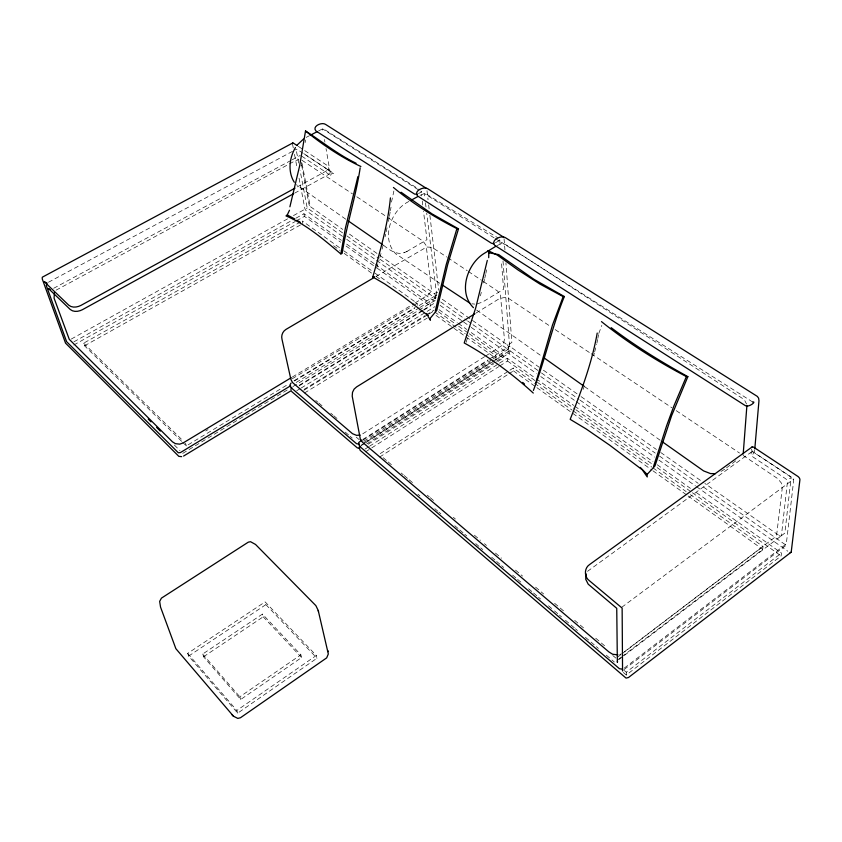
<?xml version="1.0" encoding="UTF-8"?>
<svg xmlns="http://www.w3.org/2000/svg" width="842" height="842" viewBox="0 0 842 842"><rect width="100%" height="100%" fill="white"/><g stroke="black" fill="none" stroke-linecap="round" stroke-linejoin="round"><path stroke-width="0.63" stroke-dasharray="4.21 3.16" d="M754.685 450.196L754.464 452.775L791.206 477.004L784.839 533.102L781.818 535.396L779.113 535.565L704.859 483.466M391.488 202.069L393.867 191.029M621.996 656.602L762.705 549.405L762.989 546.5L690.408 494.643M623.291 672.453L626.29 675.021L781.123 555.952L781.45 553.036L694.703 491.391M305.183 142.53L305.541 140.014M389.414 216.299L390.214 211.742M390.414 210.605L391.014 207.185M596.915 343.157L597.62 339.515M597.852 338.305L598.557 334.674M388.383 221.435L389.162 217.583M301.057 165.906L301.794 162.317M386.236 231.634L387.057 227.824M484.781 278.186L485.581 274.608M485.855 273.408L486.655 269.829M385.099 236.676L385.699 234.171M382.131 249.085L383.32 244.148M483.655 282.933L484.518 279.376M480.414 295.826L481.308 292.342M594.663 351.903L596.589 344.41M379.837 257.536L381.542 251.547M593.642 355.619L594.336 353.156M466.173 342.262L467.657 337.263M376.627 268.04L379.153 259.936M583.18 389.362L584.348 385.836M598.788 333.453L601.83 325.401M587.548 571.318L751.59 451.859M56.088 290.174L295.658 160.527L298.815 159.696M626.29 675.021L626.28 672.221L781.45 553.036M624.311 668.064L786.112 544.079M624.196 669.453L786.154 545.29M619.112 659.402L623.301 656.213M624.343 655.413L781.218 535.859M724.657 469.268L718.594 472.815M726.52 467.847L737.918 459.185M624.417 651.74L774.051 537.901L776.692 534.523L782.186 488.718L781.365 483.034L777.671 478.572L740.592 453.743M617.796 656.981L620.933 654.592M621.975 653.802L762.989 546.5M617.828 659.781L620.954 657.402M789.586 478.614L790.554 477.898M621.785 607.261L793.838 478.993M752.822 454.175L753.79 453.47M237.697 713.142L236.823 710.469L316.308 655.497L265.114 601.883L187.692 653.392L188.64 656.086L237.697 713.142L316.992 658.223L316.308 655.497M240.717 699.481L239.854 696.797L300.868 654.813L262.441 614.092L202.627 654.066L203.543 656.76L240.717 699.481L301.583 657.539L300.868 654.813M203.543 656.76L263.209 616.818L262.441 614.092M188.64 656.086L265.883 604.63L265.114 601.883M380.268 453.596L508.831 370.89M509.926 370.185L513.22 368.059L533.502 382.552M379.647 457.069L507.905 374.437M509.01 373.722L513.441 370.88L513.22 368.059M368.259 444.187L493.338 364.375M497.769 361.555L503.305 358.018L503.074 355.219L467.878 330.201M365.091 449.06L368.396 446.955M369.501 446.249L498.464 363.839M499.569 363.134L507.284 358.208L535.133 377.995M365.586 451.828L498.706 366.649M499.811 365.944L507.505 361.018L507.284 358.208M362.955 439.387L487.992 359.913M489.107 359.208L509.021 346.546M362.692 440.303L488.076 360.576M492.517 357.755L495.843 355.64L466.3 334.537M363.786 441.176L491.823 359.713M492.928 359.008L508.379 349.177M364.302 442.355L490.549 361.976M361.502 444.976L491.696 362.049M492.802 361.344L509.347 350.798M364.439 443.545L361.113 445.66L361.618 448.428M365.544 442.839L494.201 360.871M495.317 360.155L503.074 355.219M366.796 443.913L495.401 361.902M496.506 361.186L508.705 353.408M484.634 356.661L361.355 434.693M485.75 355.955L501.79 345.599L503.716 342.841L504.432 339.326L500.432 294.637L497.527 291.006L482.403 280.881M476.046 313.045L499.485 298.552L505.326 297.352L509.389 298.942L550.826 326.696M497.022 245.559L501.853 243.517L505.747 244.601L742.086 398.182L744.854 400.739L746.538 404.013M304.404 393.035L427.241 318.034M296.773 390.699L300.141 388.646M301.268 387.962L434.809 306.698M304.099 389.33L425.063 315.613M426.189 314.929L434.03 310.151M303.815 390.299L428.01 314.592M429.125 313.908L433.598 311.172M296.195 382.415L418.748 308.161M419.863 307.488L435.609 297.952M182.756 453.375L288.427 389.278M292.921 386.552L435.419 300.173M299.352 385.162L422.652 310.277M423.779 309.603L436.114 302.11M299.142 385.868L422.558 310.887M423.684 310.214L430.409 306.12L430.073 303.362L375.553 264.62M292.363 377.016L413.98 303.604M415.106 302.931L428.294 294.879L430.809 291.669L431.42 289.522L426.178 245.58L423.094 241.17L387.246 217.162M205.743 430.999L207.995 429.641M292.311 378.711L412.591 306.046M413.717 305.362L417.095 303.33L373.511 272.071M437.745 292.163L434.188 293.563L347.041 232.424M182.598 442.239L186.324 445.923L288.427 384.141M294.037 380.752L415.211 307.435M294.426 381.016L414.685 308.235M419.179 305.52L436.04 295.321M495.506 242.685L498.948 240.78M376.006 276.45L426.747 247.011L432.009 247.338L446.744 256.999M406.665 251.611L426.947 239.696L423.505 211.353M418.463 193.565L421.779 191.818L421.084 192.06L421.632 195.891M181.661 441.324L84.547 345.788L83.632 343.168L300.005 222.267M84.547 345.788L300.52 224.919M73.98 341.778L294.784 218.825M295.931 218.183L303.941 213.731L341.347 240.317M73.77 345.031L295.268 221.499M296.416 220.857L304.446 216.373L340.736 242.233M71.296 339.042L287.732 218.773M293.458 215.594L307.204 207.963M297.331 186.871L328.412 169.852M294.563 193.186L329.159 174.189M408.896 201.47C390.909 210.026 380.742 238.518 395.719 253.821L440.166 283.533M419.979 195.376L425.01 193.25L498.022 237.949M53.678 288.29L291.006 160.422M292.163 159.801L300.268 155.433M48.468 282.238L296.521 149.202M306.151 137.404L309.53 135.646M318.55 130.942L321.939 129.173L323.896 129.152L420.032 189.945M383.584 245.306C389.362 249.895 396.94 255.684 404.77 252.389M404.265 252.6L407.096 251.432M619.67 654.529L621.259 653.908M477.161 303.909L482.561 302.036L503.579 289.28L501.4 261.02M474.741 304.099L471.899 303.804M498.748 240.77L495.243 238.581M442.26 299.236L507 344.652L508.557 344.588L511.862 342.494L505.916 262.925M301.952 160.243L352.482 193.892M418.263 189.724L322.507 128.826L323.339 133.047M494.138 237.886L424.231 193.45L424.863 197.628M752.727 402.044L501.516 242.317L501.916 246.685M298.321 146.371L303.636 149.887M304.699 150.592L327.022 165.337A2.126 0.895 62.2 0 1 328.559 167.895L328.706 168.768A2.126 0.895 62.1 0 1 327.77 169.684A2.116 0.895 62.1 0 1 329.306 172.242L329.454 173.115A2.116 0.895 62 0 1 328.527 174.02L300.868 155.581M304.183 153.844L334.327 173.831C332.948 172.547 330.274 173.926 330.717 175.82L326.022 148.602M327.77 169.684L297.121 149.339A2.073 0.842 62.5 0 0 296.9 149.223M751.474 449.239A2.852 1.558 50.4 0 0 753.464 452.207L791.575 477.488A2.936 1.61 49 0 1 793.617 480.94L786.354 543.522A2.831 1.452 48.6 0 1 783.997 543.774L702.449 486.339M356.829 196.796L386.162 216.436M447.828 257.726L467.278 270.745M468.352 271.471L481.319 280.154M555.194 329.611L590.084 352.977M591.179 353.714L671.884 407.749M676.242 410.664L739.497 453.017M345.757 219.194L296.352 184.703M302.078 163.474L310.256 206.553L342.736 229.413M503.011 261.02L509.599 346.178L539.122 367.196M543.427 370.217L580.022 395.887M581.096 396.645L656.434 449.491M660.738 452.512L703.786 482.719M342.61 232.897L308.351 208.763A2 0.8 61.4 0 1 306.898 206.353L300.131 170.673M346.893 235.907L379.016 258.536M380.079 259.294L434.693 297.752A2.179 0.968 58.9 0 1 435.724 298.921M440.682 301.973L466.479 320.139M467.563 320.897L471.857 323.928M472.93 324.686L507.337 348.914A2.284 1.063 57.1 0 1 508.989 351.682L509.063 352.535A2.294 1.074 57 0 0 510.715 355.303L536.491 373.532M507 344.652A2.294 1.074 57.2 0 1 508.663 347.441L508.726 348.293A2.294 1.074 57.1 0 0 510.399 351.072L540.438 372.227M541.511 372.985L579.064 399.434M580.138 400.192L655.244 453.091M659.539 456.111L698.155 483.319M342.483 236.36L306.256 210.742A1.989 0.789 61.4 0 1 304.815 208.353L298.921 177.483M346.746 239.37L375.521 259.715M376.584 260.473L435.188 301.91A2.179 0.968 58.9 0 0 435.703 302.152M440.103 305.372L462.616 321.297M463.689 322.054L470.131 326.612M471.204 327.37L507.663 353.145A2.284 1.063 57.1 0 0 509.063 352.535M540.785 376.563L575.16 400.866M576.233 401.623L654.634 457.059M658.928 460.09L695.439 485.908M696.513 486.665L787.796 551.215M476.646 310.067L540.732 355.524M584.527 386.583L660.37 440.377M439.082 309.74L457.217 322.623M458.28 323.381L466.815 329.443M536.207 378.753L573.686 405.391M574.76 406.149L652.939 461.711M657.223 464.752L690.419 488.349M346.693 244.106L374.49 263.862M438.345 311.74L454.312 323.118M458.574 326.159L468.163 332.99M469.226 333.748L503.305 358.018M507.505 361.018L536.365 381.573M537.438 382.342L574.844 408.991M575.907 409.749L652.866 464.573M657.139 467.615L691.345 491.991M692.408 492.749L781.123 555.952M346.083 246.043L375.964 267.335M377.037 268.093L430.409 306.12M434.661 311.929L465.247 333.79M534.575 383.31L571.928 410.001M573.002 410.759L651.982 467.194M653.055 467.952L686.135 491.591M436.051 315.445L452.901 327.517M453.954 328.275L496.085 358.45L495.843 355.64M513.441 370.88L535.807 386.899M536.87 387.657L651.918 470.057M652.982 470.825L687.072 495.233M688.135 496.001L762.705 549.405M339.494 247.674L302.299 220.993L302.804 223.646M343.747 250.727L372.448 271.303M333.59 245.78L339.968 250.358M344.21 253.41L371.806 273.261M376.058 276.313L381.363 280.133M315.792 400.466L317.792 402.16M318.792 403.013L322.781 406.402M330.759 413.18L332.758 414.874M333.758 415.727L337.747 419.116M383.184 457.701L387.194 461.111M388.194 461.963L392.204 465.373M401.224 473.036L403.234 474.741M404.234 475.593L408.244 478.993M409.254 479.845L413.264 483.255M427.294 495.17L429.304 496.875M430.304 497.727L434.314 501.137M453.364 517.314L455.375 519.019M474.425 535.196L480.435 540.311M484.445 543.711L486.455 545.416M495.475 553.078L501.495 558.193M515.525 570.118L522.545 576.075M535.586 587.148L543.606 593.957M554.636 603.325L564.656 611.839M574.686 620.365L585.716 629.732M595.747 638.247L606.766 647.614M356.219 437.124L359.208 439.671M612.818 655.529L615.828 658.076M345.273 432.135L349.23 435.514M350.219 436.367L352.198 438.05M417.927 494.201L419.916 495.906M434.872 508.684L437.861 511.241M438.861 512.094L440.85 513.799M454.806 525.724L458.795 529.123M459.795 529.976L463.784 533.386M464.784 534.238L466.773 535.944M475.751 543.606L479.73 547.016M480.729 547.868L482.729 549.573M491.696 557.236L495.685 560.646M496.685 561.498L500.674 564.898M501.664 565.75L503.663 567.455M512.631 575.128L516.62 578.528M517.62 579.38L521.608 582.79M528.587 588.747L532.576 592.158M533.565 593.01L537.554 596.42M538.554 597.273L540.543 598.978M548.521 605.787L553.51 610.05M554.499 610.903L558.488 614.302M559.488 615.155L561.477 616.86M565.466 620.27L574.444 627.932M575.444 628.785L577.433 630.49M585.411 637.299L595.378 645.825M596.378 646.667L598.367 648.372M606.345 655.192L614.323 662.001M624.29 670.516L626.28 672.221M83.632 343.168L182.703 440.471M174.357 445.029L179.956 450.586M265.883 604.63L316.992 658.223M263.209 616.818L301.583 657.539M202.627 654.066L239.854 696.797M187.692 653.392L236.823 710.469M436.714 295.268L426.715 213.131M185.514 443.229L186.324 445.923M420.947 191.134L421.168 192.018M292.532 144.056L293.269 147.908M294.5 154.339L297.194 168.484M303.941 213.731L304.446 216.373M298.689 163.032L296.268 150.276A2.073 0.842 62.5 0 1 296.289 149.455M301.668 165.316L309.003 204.343A2.01 0.8 61.5 0 0 310.456 206.764M324.465 139.53L324.907 142.119M504.053 238.696L504.947 249.906M417.095 303.33L417.337 305.162M422.263 201.038L422.726 204.911M425.484 202.796L426.105 207.963M434.188 293.563A2.179 0.968 59 0 1 435.767 296.216L435.872 297.047A2.179 0.979 58.9 0 0 436.651 298.878M426.989 190.734L428.052 199.775M428.662 204.943L429.115 208.816M429.873 215.268L438.693 290.164M499.738 239.644L500.306 246.885M435.767 296.216A2.189 0.979 58.9 0 1 436.693 295.353M435.872 297.047A2.179 0.968 59 0 1 434.693 297.752M508.663 347.441A2.294 1.074 57.1 0 1 510.073 346.809M508.989 351.682A2.294 1.074 57.1 0 1 510.399 351.072M508.726 348.293A2.294 1.074 57.2 0 1 507.337 348.914M753.464 452.207A2.852 1.547 50.3 0 0 751.138 452.691L751.053 453.649A2.852 1.547 50.3 0 0 753.053 457.017L785.386 478.572A2.915 1.589 49.1 0 1 787.417 481.992L781.46 535.302A2.821 1.463 48.8 0 1 779.113 535.565M499.106 240.738L498.548 240.78L499.106 240.738"/><path stroke-width="1.26" d="M746.886 405.77L743.202 453.954M488.707 257.673L488.792 252.768L487.981 250.59L497.369 255.137L518.135 270.061L539.964 284.091L563.161 296.626L564.34 296.531C551.847 327.117 545.269 359.681 533.386 390.425M754.8 448.902L758.968 400.75L758.61 398.182L757.358 396.424L505.263 237.581C501.064 234.918 490.37 240.244 494.738 245.338L745.381 405.665C748.801 407.781 757.074 401.118 752.601 401.971M390.425 197.859C387.804 224.867 380.131 250.99 372.796 276.976L384.773 283.964L402.592 296.152L427.315 314.961L430.388 320.265L430.346 318.108L436.745 310.445L447.628 264.788L458.49 228.845L432.093 213.921L401.066 192.218M622.585 670.348L622.554 670.99L622.133 608.092L589.337 580.664C584.064 576.907 584.085 568.066 589.6 564.55L752.001 447.028M356.071 163.222C337.916 154.56 322.149 141.582 305.52 130.984L299.647 165.821L289.901 206.785M289.49 210.258L287.269 214.952L285.975 215.92C306.509 224.509 323.875 239.707 340.842 253.926L345.42 227.971L357.892 176.588M597.21 333.064C591.937 362.87 581.254 391.33 570.171 419.348L586.011 428.883L609.597 445.113L642.278 469.815L647.235 476.951L647.14 474.425L640.288 467.415M360.176 167.842C355.85 196.649 346.641 224.54 342.157 253.4L340.842 253.926M617.544 660.959L617.354 662.317L616.744 608.324L588.211 584.18L585.727 579.243L586.106 573.865M487.297 260.41L475.762 307.751L464.216 342.957C489.139 356.766 512.241 373.859 533.281 393.067M435.398 310.54L446.176 264.777L456.911 228.614C434.388 217.268 412.843 203.585 393.435 187.482M54.425 292.595L54.077 298.163L69.265 339.326L172.484 441.85L175.41 443.66L179.704 444.155L183.135 442.945L291.237 377.7M535.807 382.731L552.531 324.928L563.161 296.626M359.987 445.997L359.25 447.723L360.155 450.323L626.059 678.105L628.469 677.526L791.006 552.299M361.839 440.092L358.671 442.587L359.387 446.155L619.428 668.706L622.701 669.222M653.624 466.152L666.569 425.884L673.884 405.97L686.367 376.584L687.872 376.648L671.548 415.853L654.992 465.9L647.14 474.425M295.447 147.55C289.374 157.833 287.627 171.831 294.3 182.261M297.226 144.95L303.552 139.025M46.773 283.259L46.321 285.627L66.602 341.663L178.336 452.775L180.399 452.586L290.574 385.825M291.732 387.352L290.9 389.446M291.058 383.057L289.953 384.994L290.858 387.499L356.503 443.681L359.092 444.134M474.93 313.74L356.64 386.888L354.135 389.088L352.514 392.309L352.209 396.15L360.344 439.229L362.492 442.25L608.976 651.992L612.66 654.255L617.954 654.876M495.906 246.243L483.624 253.768C466.973 264.377 457.953 292.542 473.446 307.677M183.577 456.059L291.29 390.635M373.753 277.765L285.954 329.422C282.649 331.411 280.975 335.611 282.007 339.326L290.879 379.374L292.532 382.542L352.493 433.683L356.524 435.346L360.197 435.103M295.026 188.134L80.927 305.404C77.264 307.341 72.128 308.088 68.739 305.183L44.384 281.807L46.899 282.996M293.416 193.818L82.4 309.698C78.748 311.635 73.612 312.371 70.244 309.477L48.373 288.438L48.973 288.943M411.107 200.249L417.758 196.596M292.774 142.961L42.268 277.218L42.258 278.955L65.55 343.136L178.82 456.353L181.651 456.648M310.656 135.057L317.423 131.531M417.327 194.207L414.643 194.102L315.918 130.963C311.803 126.258 321.833 121.764 325.559 124.395L425.989 188.092M503.411 237.034L427.715 188.734C423.758 186.114 413.275 191.06 417.558 195.975L491.486 243.264L493.759 243.601M359.555 448.407L357.282 447.849L291.774 391.614M372.796 276.976L374.48 276.671M492.907 243.706L493.507 243.654M715.416 473.667L710.501 473.583L703.607 470.91L662.507 441.892M456.911 228.614L458.49 228.845M488.792 252.768L498.675 254.589L533.86 279.249L564.34 296.531M360.892 166.505C341.01 157.254 322.591 144.74 305.52 130.984M469.731 303.057L442.334 284.975M50.046 289.553L49.583 289.343M287.269 214.952L294.721 218.941M686.367 376.584C656.518 360.913 627.722 342.778 601.472 321.612M296.9 220.246L300.184 222.204M687.872 376.648C661.328 361.955 635.384 346.051 611.145 327.643M297.258 145.666L293.374 143.108A2.073 0.842 62.7 0 0 292.5 143.456M347.914 220.688L382.51 244.559M543.943 357.797L583.464 385.825M233.508 716.258L237.812 718.405L240.465 717.742L326.675 657.876L328.317 653.981L318.223 610.482L315.887 605.651L255.536 544.458L250.527 541.701L248.295 542.164L161.432 598.136L159.654 601.388L160.548 607.114L175.862 648.677L233.508 716.258L232.855 715.595M426.368 313.477L428.357 315.161M522.693 382.405L524.545 384.078M148.224 419.074L151.023 421.853M156.623 427.41L160.359 431.125M231.866 714.584L232.624 715.342M318.223 610.482L318.508 611.671M327.833 650.508L328.117 651.697M751.622 447.512A2.852 1.558 50.4 0 1 753.885 447.355L797.837 476.393A2.958 1.631 48.8 0 1 799.9 479.866L791.248 551.742A2.831 1.452 48.4 0 1 790.112 552.52"/></g></svg>
